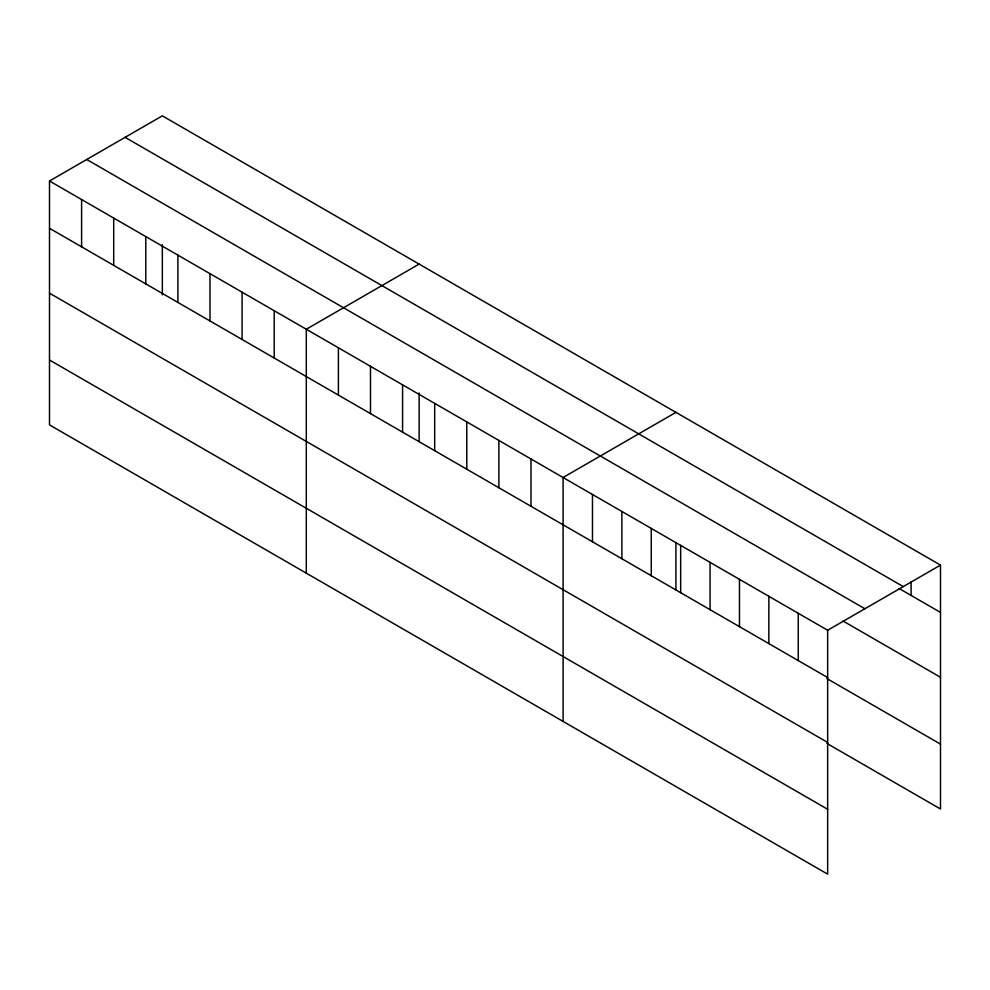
<?xml version="1.0" encoding="UTF-8"?>
<svg xmlns="http://www.w3.org/2000/svg" width="990" height="990" viewBox="0 0 990 990"><rect width="100%" height="100%" fill="white"/><g stroke="black" fill="none" stroke-linecap="round" stroke-linejoin="round"><path stroke-width="1.49" d="M49.5 180.997L827.652 630.259L827.652 874.158L49.5 424.896L49.5 180.997L162.348 115.842L940.5 565.104L940.5 809.003L826.922 743.428M419.141 264.095L306.294 329.249L306.294 573.148M675.923 412.36L563.087 477.502L563.087 721.413M827.652 630.259L940.5 565.104M125.111 137.338L903.264 586.6M899.081 588.493L940.5 612.402M86.736 159.489L864.889 608.751M842.96 620.965L940.5 677.284M49.5 228.294L827.652 677.556M826.922 678.558L940.5 744.134M49.5 293.176L827.652 742.438M49.5 360.014L827.652 809.276M911.097 581.699L911.097 595.436M798.262 613.28L798.262 660.59M768.859 596.314L768.859 643.611M739.468 579.336L739.468 626.645M710.065 562.37L710.065 609.667M680.674 545.391L680.674 592.701M675.923 542.768L675.923 589.854M651.271 528.425L651.271 575.722M621.881 511.446L621.881 558.756M592.478 494.48L592.478 541.778M530.986 458.976L530.986 506.274M498.886 440.439L498.886 487.748M466.785 421.913L466.785 469.211M434.684 403.375L434.684 450.673M419.141 392.993L419.141 441.602M402.584 384.85L402.584 432.147M370.483 366.312L370.483 413.61M338.394 347.787L338.394 395.084M274.193 310.712L274.193 358.021M242.092 292.186L242.092 339.483M209.991 273.648L209.991 320.958M177.891 255.123L177.891 302.42M162.348 244.728L162.348 294.872M145.802 236.585L145.802 283.895M113.701 218.06L113.701 265.357M81.601 199.522L81.601 246.819"/></g></svg>
